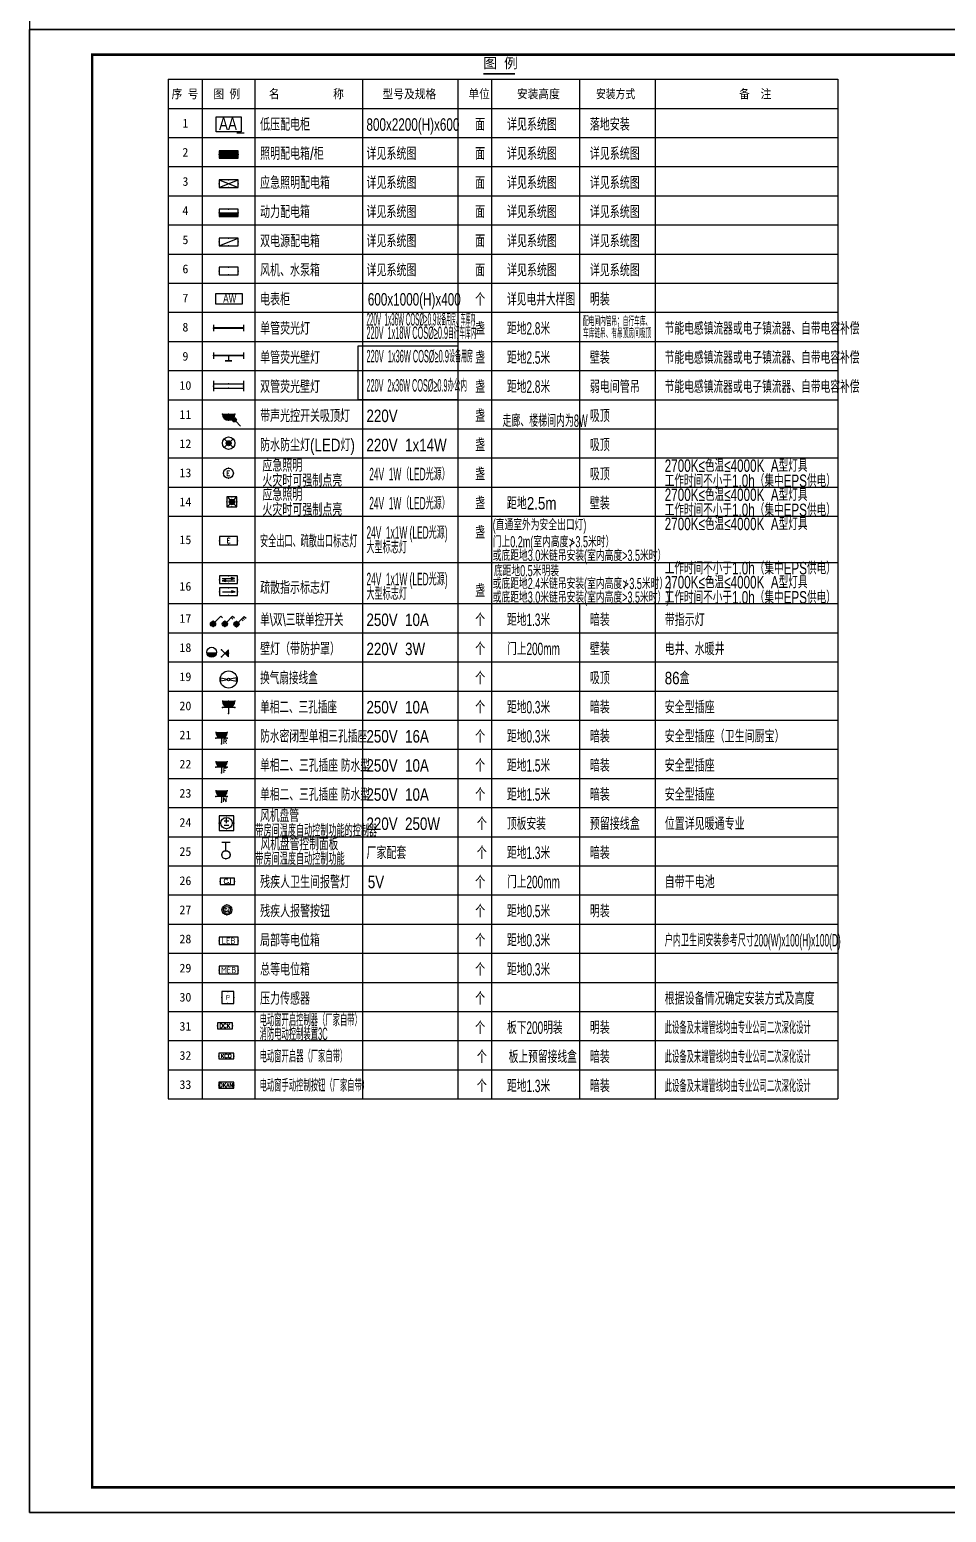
# Model space of a CAD drawing. Extents: x -118086 to 144314, y -110039 to 305761.
# Drawn here: x -118086 to -81373, y 186961 to 246361 of the extents above; entities that cross this region are included whole.
import ezdxf
from ezdxf.enums import TextEntityAlignment as Align

# ---------------------------------------------------------------- set-up
doc = ezdxf.new("R2010")
doc.units = 0
doc.header["$LTSCALE"] = 1000
doc.layers.get('0').update_dxf_attribs({"linetype": 'CONTINUOUS'})
for name, color, linetype in [('BG-TEXT', 7, 'CONTINUOUS'), ('DIM-箱柜', 3, 'CONTINUOUS'), ('DIM_SYMB', 3, 'CONTINUOUS'), ('EQUIP-动力', 3, 'CONTINUOUS'), ('EQUIP-插座', 3, 'CONTINUOUS'), ('EQUIP-消防', 3, 'CONTINUOUS'), ('EQUIP-照明', 3, 'CONTINUOUS'), ('EQUIP-箱柜', 3, 'CONTINUOUS'), ('TEL_TEXT', 3, 'CONTINUOUS'), ('TEL_TITLE', 7, 'CONTINUOUS'), ('WIRE-3', 7, 'CONTINUOUS'), ('内审意见修改', 2, 'CONTINUOUS')]:
    doc.layers.add(name, color=color, linetype=linetype)
doc.layers.add('内审要求修改2.10', color=6, linetype='CONTINUOUS', plot=False)
doc.layers.add('复审意见修改2018.5.25', color=4, linetype='CONTINUOUS', plot=False)
doc.layers.get('内审要求修改2.10').off()
doc.styles.add('_COMPLEX', font='ros.shx', dxfattribs={"width": 0.6, "bigfont": 'jd.shx'})
doc.styles.add('_HZTXT', font='ROS', dxfattribs={"width": 0.8, "bigfont": 'JD'})
doc.styles.add('_HZXY', font='ros.shx', dxfattribs={"width": 0.7, "bigfont": 'jd.shx'})
doc.styles.add('_TCH_LABEL', font='COMPLEX', dxfattribs={"bigfont": 'GBCBIG'})
doc.styles.add('_TEL_DIM', font='ROMANS2', dxfattribs={"width": 0.8, "height": 3.5, "bigfont": 'HZDF2'})
doc.styles.add('COMPLEX', font='COMPLEX')
doc.styles.add('ST', font='', dxfattribs={"width": 0.7})
doc.styles.get("Standard").update_dxf_attribs({"font": 'GBENOR', "bigfont": 'GBCBIG'})
doc.styles.add('华文细黑', font='STXIHEI.TTF')
doc.styles.get('ST').set_extended_font_data('SimSun')

# ---------------------------------------------------------------- blocks, each defined once
blk = doc.blocks.new('SADF AGF AERG AER GER')
at = {"layer": 'DIM-箱柜'}
blk.add_lwpolyline([(-462150, -1228514), (-378050, -1228514), (-378050, -1287914), (-462150, -1287914)], close=True, dxfattribs=at)
blk = doc.blocks.new('A$C6873132B')
at = {"layer": 'DIM-箱柜'}
blk.add_blockref('SADF AGF AERG AER GER', (378050, 1287914), dxfattribs=at)
blk = doc.blocks.new('$equip$00002700')
for p, q in [((-0.75, 0.6), (-0.75, 0)), ((0.75, 0.6), (-0.75, 0.6)), ((-0.75, 0), (0.75, 0)), ((0.75, 0), (0.75, 0.6))]:
    blk.add_line(p, q)
at = {"const_width": 0.04}
blk.add_lwpolyline([(-0.75, 0.6), (-0.75, 0), (0.75, 0), (0.75, 0.6), (-0.75, 0.6), (-0.75, 0)], dxfattribs=at)
for p in [(-0.75, 0.3), (0, 0.6), (0, 0), (0.75, 0.3)]:
    blk.add_point(p)
at = {"color": 7}
blk.add_attdef('$TEXT$', text='', height=0.5, dxfattribs=at).set_placement((0, 0.3), align=Align.MIDDLE_CENTER)
at = {"color": 7, "style": '_TEL_DIM', "flags": 1}
for tag in ['A', 'REMARK']:
    blk.add_attdef(tag, text='', height=0.00002, dxfattribs=at).set_placement((0, 0), align=Align.MIDDLE_CENTER)
blk = doc.blocks.new('$equip$00002755')
for p, q in [((0.5, 0.5), (-0.5, 0.5)), ((-0.5, 0.5), (-0.5, -0.5)), ((0.5, -0.5), (0.5, 0.5)), ((-0.5, -0.5), (0.5, -0.5))]:
    blk.add_line(p, q)
at = {"const_width": 0.04}
blk.add_lwpolyline([(-0.5, 0.5), (0.5, 0.5), (0.5, -0.5), (-0.5, -0.5), (-0.5, 0.5), (0.5, 0.5)], dxfattribs=at)
for p in [(-0.5, 0), (0, 0.5), (0.5, 0), (-0.03, -0.5)]:
    blk.add_point(p)
at = {"color": 7}
blk.add_attdef('$TEXT$', text='', height=0.4, dxfattribs=at).set_placement((0.03, -0.01), align=Align.MIDDLE_CENTER)
at = {"color": 7, "flags": 1}
for tag, height, p in [('A', 0.00002, (0, 0)), ('B', 0.4, (0.75, -0.25))]:
    blk.add_attdef(tag, text='', height=height, dxfattribs=at).set_placement(p, align=Align.MIDDLE_CENTER)
blk = doc.blocks.new('*X6')
at = {"color": 0}
for p, q in [((-250, 33), (-83, 200)), ((-250, 68), (-118, 200)), ((-250, 104), (-154, 200)), ((-250, 139), (-189, 200)), ((-250, 174), (-224, 200)), ((-247, 0), (-47, 200)), ((-212, 0), (-12, 200)), ((-177, 0), (23, 200)), ((-141, 0), (59, 200)), ((-106, 0), (94, 200)), ((-71, 0), (129, 200)), ((-35, 0), (165, 200)), ((0, 0), (200, 200)), ((35, 0), (235, 200)), ((71, 0), (250, 179)), ((106, 0), (250, 144)), ((141, 0), (250, 109)), ((177, 0), (250, 73)), ((212, 0), (250, 38)), ((247, 0), (250, 3))]:
    blk.add_line(p, q, dxfattribs=at)
blk = doc.blocks.new('$equip$00001421')
for p, q in [((0.75, 0.6), (-0.75, 0.6)), ((-0.75, 0.6), (-0.75, 0)), ((-0.75, 0), (0.75, 0)), ((0.75, 0), (0.75, 0.6))]:
    blk.add_line(p, q)
at = {"const_width": 0.6}
blk.add_lwpolyline([(-0.75, 0.3), (0.75, 0.3)], dxfattribs=at)
for p in [(-0.75, 0.3), (0, 0.6), (0, 0), (0.75, 0.3)]:
    blk.add_point(p)
at = {"xscale": 0.00300000000061118, "yscale": 0.00300000000061118, "zscale": 0.00300000000061118}
blk.add_blockref('*X6', (0, 0), dxfattribs=at)
at = {"style": '_TCH_LABEL', "flags": 9}
blk.add_attdef('A', (0, 0), '', height=0.00002, dxfattribs=at)
blk = doc.blocks.new('$equip$00001424')
for p, q in [((-0.75, 0), (0.75, 0.6)), ((-0.75, 0.6), (0.75, 0)), ((0.75, 0.6), (-0.75, 0.6)), ((-0.75, 0.6), (-0.75, 0)), ((-0.75, 0), (0.75, 0)), ((0.75, 0), (0.75, 0.6))]:
    blk.add_line(p, q)
for p in [(-0.75, 0.3), (0, 0.6), (0, 0), (0.75, 0.3)]:
    blk.add_point(p)
at = {"style": '_TCH_LABEL', "flags": 9}
blk.add_attdef('A', (0, 0), '', height=0.00002, dxfattribs=at)
blk = doc.blocks.new('*X4')
at = {"color": 0}
for p, q in [((-250, 33), (-183, 100)), ((-250, 68), (-218, 100)), ((-247, 0), (-147, 100)), ((-212, 0), (-112, 100)), ((-177, 0), (-77, 100)), ((-141, 0), (-41, 100)), ((-106, 0), (-6, 100)), ((-71, 0), (29, 100)), ((-35, 0), (65, 100)), ((0, 0), (100, 100)), ((35, 0), (135, 100)), ((71, 0), (171, 100)), ((106, 0), (206, 100)), ((141, 0), (241, 100)), ((177, 0), (250, 73)), ((212, 0), (250, 38)), ((247, 0), (250, 3))]:
    blk.add_line(p, q, dxfattribs=at)
blk = doc.blocks.new('$equip$00001414')
for p, q in [((0.75, 0.6), (-0.75, 0.6)), ((-0.75, 0.6), (-0.75, 0)), ((-0.75, 0.3), (0.75, 0.3)), ((-0.75, 0), (0.75, 0)), ((0.75, 0), (0.75, 0.6))]:
    blk.add_line(p, q)
at = {"const_width": 0.3}
blk.add_lwpolyline([(-0.75, 0.15), (0.75, 0.15)], dxfattribs=at)
for p in [(-0.75, 0.3), (0, 0.6), (0, 0), (0.75, 0.3)]:
    blk.add_point(p)
at = {"xscale": 0.00300000000061118, "yscale": 0.00300000000061118, "zscale": 0.00300000000061118}
blk.add_blockref('*X4', (0, 0), dxfattribs=at)
at = {"style": '_TCH_LABEL', "flags": 9}
blk.add_attdef('A', (0, 0), '', height=0.00002, dxfattribs=at)
blk = doc.blocks.new('$equip$00001416')
for p, q in [((0.75, 0.6), (-0.75, 0.6)), ((-0.75, 0), (0.75, 0.6)), ((-0.75, 0.6), (-0.75, 0)), ((-0.75, 0), (0.75, 0)), ((0.75, 0), (0.75, 0.6))]:
    blk.add_line(p, q)
for p in [(-0.75, 0.3), (0, 0.6), (0, 0), (0.75, 0.3)]:
    blk.add_point(p)
at = {"style": '_TCH_LABEL', "flags": 9}
blk.add_attdef('A', (0, 0), '', height=0.00002, dxfattribs=at)
blk = doc.blocks.new('$equip$00001413')
for p, q in [((0.75, 0.6), (-0.75, 0.6)), ((-0.75, 0.6), (-0.75, 0)), ((-0.75, 0), (0.75, 0)), ((0.75, 0), (0.75, 0.6))]:
    blk.add_line(p, q)
for p in [(-0.75, 0.3), (0, 0.6), (0, 0), (0.75, 0.3)]:
    blk.add_point(p)
at = {"style": '_TCH_LABEL', "flags": 9}
blk.add_attdef('A', (0, 0), '', height=0.00002, dxfattribs=at)
blk = doc.blocks.new('$equip$00001164')
for p, q in [((-1.2, 0.66), (-1.2, 0.16)), ((-1.2, 0.41), (1.2, 0.41)), ((0, 0.41), (0, 0)), ((0, 0), (0, 0)), ((1.2, 0.66), (1.2, 0.16))]:
    blk.add_line(p, q)
at = {"const_width": 0.14}
for points in [[(-1.2, 0.41), (1.2, 0.41)], [(-0.28, 0), (0.28, 0)]]:
    blk.add_lwpolyline(points, dxfattribs=at)
for p in [(-1.2, 0.41), (0, 0.41), (0, 0), (1.2, 0.41)]:
    blk.add_point(p)
at = {"flags": 9}
blk.add_attdef('A', (0, 0), '', height=0.00002, dxfattribs=at)
blk = doc.blocks.new('$equip$00001149')
for p, q in [((-0.35, 0.35), (0.35, -0.35)), ((0.35, 0.35), (-0.35, -0.35))]:
    blk.add_line(p, q)
for radius in [0.5, 0.2]:
    blk.add_circle((0, 0), radius)
for points in [[(-0.17, 0.1), (0.17, 0.1), (-0.2, 0), (0.2, 0)], [(-0.17, -0.1), (0.17, -0.1), (-0.2, 0), (0.2, 0)], [(-0.1, 0.17), (0.1, 0.17), (-0.17, 0.1), (0.17, 0.1)], [(0, 0.2), (0, 0.2), (-0.1, 0.17), (0.1, 0.17)], [(-0.1, -0.17), (0.1, -0.17), (-0.17, -0.1), (0.17, -0.1)], [(0, -0.2), (0, -0.2), (-0.1, -0.17), (0.1, -0.17)]]:
    blk.add_solid(points)
at = {"flags": 9}
blk.add_attdef('A', (0, 0), '', height=0.00002, dxfattribs=at)
blk = doc.blocks.new('$equip$00002534')
for p, q in [((-0.72, 0.66), (-0.72, 0)), ((0.72, 0.66), (-0.72, 0.66)), ((-0.72, 0), (0.72, 0)), ((0.72, 0), (0.72, 0.66))]:
    blk.add_line(p, q)
at = {"const_width": 0.04}
blk.add_lwpolyline([(-0.72, 0.66), (-0.72, 0), (0.72, 0), (0.72, 0.66), (-0.72, 0.66), (-0.72, 0)], dxfattribs=at)
for p in [(-0.72, 0.33), (0, 0.66), (0, 0), (0.72, 0.33)]:
    blk.add_point(p)
at = {"color": 7, "style": '_TEL_DIM'}
blk.add_attdef('$TEXT$', text='', height=0.4, dxfattribs=at).set_placement((0, 0.33), align=Align.MIDDLE_CENTER)
at = {"color": 7, "style": '_TEL_DIM', "flags": 1}
blk.add_attdef('A', text='', height=0.00002, dxfattribs=at).set_placement((0, 0), align=Align.MIDDLE_CENTER)
blk = doc.blocks.new('$equip$00002540')
blk.add_hatch(color=256).paths.add_polyline_path([(0.24, 0.37), (0.24, 0.23), (0.53, 0.3)])
for p, q in [((-0.72, 0.6), (-0.72, 0)), ((0.72, 0.6), (-0.72, 0.6)), ((-0.72, 0), (0.72, 0)), ((0.24, 0.37), (0.24, 0.23)), ((0.53, 0.3), (0.24, 0.37)), ((0.24, 0.23), (0.53, 0.3)), ((0.72, 0), (0.72, 0.6))]:
    blk.add_line(p, q)
at = {"color": 7}
blk.add_line((-0.48, 0.3), (0.48, 0.3), dxfattribs=at)
at = {"const_width": 0.04}
blk.add_lwpolyline([(-0.72, 0.6), (-0.72, 0), (0.72, 0), (0.72, 0.6), (-0.72, 0.6), (-0.72, 0)], dxfattribs=at)
for p in [(-0.72, 0.3), (0, 0.6), (0, 0), (0.72, 0.3)]:
    blk.add_point(p)
at = {"color": 7, "style": '_TEL_DIM', "flags": 1}
blk.add_attdef('A', text='', height=0.00002, dxfattribs=at).set_placement((0, 0), align=Align.MIDDLE_CENTER)
blk = doc.blocks.new('$equip$00001964')
for p, q in [((0.15, 0.36), (0.62, 0.83)), ((0.4, 0.61), (0.54, 0.47)), ((0.51, 0.72), (0.65, 0.58)), ((0.62, 0.83), (0.77, 0.69))]:
    blk.add_line(p, q)
blk.add_circle((0, 0.21), 0.208)
for p in [(-0.21, 0.21), (0, 0.42), (0, 0), (0.21, 0.21)]:
    blk.add_point(p)
for points in [[(-0.18, 0.31), (0.18, 0.31), (-0.21, 0.21), (0.21, 0.21)], [(-0.18, 0.1), (0.18, 0.1), (-0.21, 0.21), (0.21, 0.21)], [(-0.1, 0.39), (0.1, 0.39), (-0.18, 0.31), (0.18, 0.31)], [(-0.1, 0.03), (0.1, 0.03), (-0.18, 0.1), (0.18, 0.1)], [(0, 0.42), (0, 0.42), (-0.1, 0.39), (0.1, 0.39)], [(0, 0), (0, 0), (-0.1, 0.03), (0.1, 0.03)]]:
    blk.add_solid(points)
at = {"layer": 'TEL_TEXT', "style": '_TEL_DIM', "flags": 1}
blk.add_attdef('A', text='', height=0.00002, dxfattribs=at).set_placement((0, 0), align=Align.MIDDLE_CENTER)
blk = doc.blocks.new('$equip$00001304')
for p, q in [((-0.62, -0.13), (-0.62, 0.13)), ((-0.62, 0.13), (-0.1, 0.02)), ((0.62, 0.13), (0.1, 0.02)), ((0.62, -0.13), (0.62, 0.13)), ((-0.1, -0.02), (-0.62, -0.13)), ((0.1, -0.02), (0.62, -0.13))]:
    blk.add_line(p, q)
for radius in [0.688, 0.104]:
    blk.add_circle((0, 0), radius)
at = {"flags": 9}
blk.add_attdef('A', (0, 0), '', height=0.00002, dxfattribs=at)
blk = doc.blocks.new('_LINKPT1')
blk.add_line((0, 0), (0, 0))
blk = doc.blocks.new('M_Z0')
for p, q in [((0.75, 0.6), (-0.75, 0.6)), ((-0.75, 0.6), (-0.75, 0)), ((-0.75, 0), (0.75, 0)), ((0.75, 0), (0.75, 0.6))]:
    blk.add_line(p, q)
for p in [(-0.75, 0.3), (0, 0.6), (0, 0), (0.75, 0.3)]:
    blk.add_blockref('_LINKPT1', p)
at = {"width": 0.8, "flags": 9}
blk.add_attdef('A', (0, 0), '', height=0.00003, dxfattribs=at)
blk = doc.blocks.new('$equip$00001160')
for p, q in [((-1.2, 0.42), (-1.2, -0.42)), ((-1.2, 0.17), (1.2, 0.17)), ((1.2, 0.42), (1.2, -0.42)), ((-1.2, -0.17), (1.2, -0.17))]:
    blk.add_line(p, q)
at = {"const_width": 0.1}
for points in [[(-1.2, 0.17), (1.2, 0.17)], [(-1.2, -0.17), (1.2, -0.17)]]:
    blk.add_lwpolyline(points, dxfattribs=at)
at = {"layer": 'EQUIP-照明'}
for p in [(-1.2, 0), (0, 0.17), (1.2, 0), (0, -0.17)]:
    blk.add_point(p, dxfattribs=at)
at = {"layer": 'EQUIP-照明', "flags": 9}
blk.add_attdef('A', (0, 0), '', height=0.00002, dxfattribs=at)
blk = doc.blocks.new('$equip$00001147')
blk.add_circle((0, 0), 0.5)
at = {"flags": 9}
blk.add_attdef('A', (0, 0), '', height=0.00002, dxfattribs=at)
blk = doc.blocks.new('$equip_U$00000361(HT0578)')
for p in [(-0.5, 0), (0, 0.5), (0.5, 0), (0, -0.5)]:
    blk.add_point(p)
blk.add_blockref('$equip$00001147', (0, 0))
at = {"color": 7, "style": '_TEL_DIM'}
blk.add_attdef('$TEXT$', text='', height=0.5, dxfattribs=at).set_placement((0, 0), align=Align.MIDDLE_CENTER)
at = {"color": 7, "style": '_TEL_DIM', "flags": 1}
for tag in ['A', 'REMARK']:
    blk.add_attdef(tag, text='', height=0.000025, dxfattribs=at).set_placement((0, 0), align=Align.MIDDLE_CENTER)
blk = doc.blocks.new('$equip_U$00000061(HT0578)')
for p, q in [((-0.5, 0), (0.5, 0)), ((0.57, -0.57), (0.96, -0.96))]:
    blk.add_line(p, q)
blk.add_circle((0.46, -0.46), 0.167)
blk.add_arc((0, 0), 0.5, 180, 0)
for p in [(-0.5, 0), (0, 0), (0.5, 0), (0, -0.5)]:
    blk.add_point(p)
for points in [[(0.43, -0.25), (-0.43, -0.25), (0.5, 0), (-0.5, 0)], [(0.25, -0.43), (-0.25, -0.43), (0.43, -0.25), (-0.43, -0.25)], [(0, -0.5), (0, -0.5), (0.25, -0.43), (-0.25, -0.43)], [(0.29, -0.46), (0.29, -0.46), (0.31, -0.37), (0.31, -0.54)], [(0.31, -0.37), (0.31, -0.54), (0.37, -0.31), (0.37, -0.6)], [(0.37, -0.31), (0.37, -0.6), (0.46, -0.29), (0.46, -0.62)], [(0.54, -0.31), (0.54, -0.6), (0.46, -0.29), (0.46, -0.62)], [(0.6, -0.37), (0.6, -0.54), (0.54, -0.31), (0.54, -0.6)], [(0.62, -0.46), (0.62, -0.46), (0.6, -0.37), (0.6, -0.54)]]:
    blk.add_solid(points)
at = {"style": '_TEL_DIM', "flags": 1}
blk.add_attdef('A', text='', height=0.000025, dxfattribs=at).set_placement((0, 0), align=Align.MIDDLE_CENTER)
blk = doc.blocks.new('$equip$00002542')
h = blk.add_hatch(color=256)
h.paths.add_polyline_path([(-0.21, 0.29), (-0.5, 0.22), (-0.21, 0.22)])
h.paths.add_polyline_path([(-0.21, 0.22), (-0.5, 0.22), (-0.21, 0.15)])
h.paths.add_polyline_path([(0.21, 0.47), (0.21, 0.33), (0.5, 0.4)])
for p, q in [((-0.72, 0.6), (-0.72, 0)), ((0.72, 0.6), (-0.72, 0.6)), ((-0.72, 0), (0.72, 0)), ((-0.21, 0.29), (-0.5, 0.22)), ((-0.5, 0.22), (-0.21, 0.15)), ((-0.21, 0.15), (-0.21, 0.29)), ((0.21, 0.47), (0.21, 0.33)), ((0.5, 0.4), (0.21, 0.47)), ((0.21, 0.33), (0.5, 0.4)), ((0.72, 0), (0.72, 0.6))]:
    blk.add_line(p, q)
at = {"color": 7}
for p, q in [((-0.51, 0.4), (0.45, 0.4)), ((-0.5, 0.22), (0.51, 0.22))]:
    blk.add_line(p, q, dxfattribs=at)
blk.add_lwpolyline([(-0.72, 0.6), (-0.72, 0), (0.72, 0), (0.72, 0.6), (-0.72, 0.6), (-0.72, 0)])
for p in [(-0.72, 0.3), (0, 0.6), (0, 0), (0.72, 0.3)]:
    blk.add_point(p)
at = {"color": 7, "style": '_TEL_DIM', "flags": 1}
blk.add_attdef('A', text='', height=0.00002, dxfattribs=at).set_placement((0, 0), align=Align.MIDDLE_CENTER)
blk = doc.blocks.new('$equip$00002604')
blk.add_hatch(color=256).paths.add_polyline_path([(0.27, 0.5, 1), (-0.27, 0.5, 1)])
for p, q in [((-0.43, 0.93), (-0.19, 0.69)), ((-0.43, 0.07), (-0.19, 0.31)), ((0.19, 0.69), (0.43, 0.93)), ((0.19, 0.31), (0.43, 0.07))]:
    blk.add_line(p, q)
at = {"const_width": 0.04}
blk.add_lwpolyline([(-0.5, 1), (-0.5, 0), (0.5, 0), (0.5, 1), (-0.5, 1), (-0.5, 0)], dxfattribs=at)
blk.add_lwpolyline([(-0.5, 1), (-0.5, 0), (0.5, 0), (0.5, 1)], close=True)
blk.add_circle((0, 0.5), 0.275)
for p in [(-0.5, 0.5), (0, 1), (0, 0), (0.5, 0.5)]:
    blk.add_point(p)
at = {"color": 7, "style": '_TEL_DIM', "flags": 1}
blk.add_attdef('A', text='', height=0.000025, dxfattribs=at).set_placement((0, 0), align=Align.MIDDLE_CENTER)
blk = doc.blocks.new('$equip$00001159')
for p, q in [((-1.2, 0.25), (-1.2, -0.25)), ((-1.2, 0), (1.2, 0)), ((1.2, 0.25), (1.2, -0.25))]:
    blk.add_line(p, q)
at = {"const_width": 0.14}
blk.add_lwpolyline([(-1.2, 0), (1.2, 0)], dxfattribs=at)
at = {"layer": 'EQUIP-照明'}
for p in [(-1.2, 0), (0, 0), (1.2, 0)]:
    blk.add_point(p, dxfattribs=at)
at = {"layer": 'EQUIP-照明', "flags": 9}
blk.add_attdef('A', (0, 0), '', height=0.00002, dxfattribs=at)
blk = doc.blocks.new('$equip$00001962')
for p, q in [((0.15, 0.36), (0.63, 0.83)), ((0.63, 0.83), (0.77, 0.69))]:
    blk.add_line(p, q)
blk.add_circle((0, 0.21), 0.208)
for p in [(-0.21, 0.21), (0, 0.42), (0, 0), (0.21, 0.21)]:
    blk.add_point(p)
for points in [[(-0.18, 0.31), (0.18, 0.31), (-0.21, 0.21), (0.21, 0.21)], [(-0.18, 0.1), (0.18, 0.1), (-0.21, 0.21), (0.21, 0.21)], [(-0.1, 0.39), (0.1, 0.39), (-0.18, 0.31), (0.18, 0.31)], [(-0.1, 0.03), (0.1, 0.03), (-0.18, 0.1), (0.18, 0.1)], [(0, 0.42), (0, 0.42), (-0.1, 0.39), (0.1, 0.39)], [(0, 0), (0, 0), (-0.1, 0.03), (0.1, 0.03)]]:
    blk.add_solid(points)
at = {"layer": 'TEL_TEXT', "style": '_TEL_DIM', "flags": 1}
blk.add_attdef('A', text='', height=0.00002, dxfattribs=at).set_placement((0, 0), align=Align.MIDDLE_CENTER)
blk = doc.blocks.new('$equip$00001963')
for p, q in [((0.15, 0.36), (0.62, 0.83)), ((0.51, 0.72), (0.65, 0.58)), ((0.62, 0.83), (0.77, 0.69))]:
    blk.add_line(p, q)
blk.add_circle((0, 0.21), 0.208)
for p in [(-0.21, 0.21), (0, 0.42), (0, 0), (0.21, 0.21)]:
    blk.add_point(p)
for points in [[(-0.18, 0.31), (0.18, 0.31), (-0.21, 0.21), (0.21, 0.21)], [(-0.18, 0.1), (0.18, 0.1), (-0.21, 0.21), (0.21, 0.21)], [(-0.1, 0.39), (0.1, 0.39), (-0.18, 0.31), (0.18, 0.31)], [(-0.1, 0.03), (0.1, 0.03), (-0.18, 0.1), (0.18, 0.1)], [(0, 0.42), (0, 0.42), (-0.1, 0.39), (0.1, 0.39)], [(0, 0), (0, 0), (-0.1, 0.03), (0.1, 0.03)]]:
    blk.add_solid(points)
at = {"layer": 'TEL_TEXT', "style": '_TEL_DIM', "flags": 1}
blk.add_attdef('A', text='', height=0.00002, dxfattribs=at).set_placement((0, 0), align=Align.MIDDLE_CENTER)
blk = doc.blocks.new('$equip$00001237')
for p, q in [((-0.5, 1.05), (-0.5, 1)), ((-0.5, 1), (0.5, 1)), ((0.5, 0.5), (-0.5, 0.5)), ((0, 0.5), (0, 0)), ((0.5, 1.05), (0.5, 1))]:
    blk.add_line(p, q)
blk.add_arc((0, 1), 0.5, 180, 0)
for p in [(-0.5, 0.5), (0, 1), (0, 0), (0.5, 0.5)]:
    blk.add_point(p)
for points in [[(0.43, 0.75), (-0.43, 0.75), (0.5, 1), (-0.5, 1)], [(0.25, 0.57), (-0.25, 0.57), (0.43, 0.75), (-0.43, 0.75)], [(0, 0.5), (0, 0.5), (0.25, 0.57), (-0.25, 0.57)]]:
    blk.add_solid(points)
at = {"flags": 9}
blk.add_attdef('A', (0, 0), '', height=0.00002, dxfattribs=at)
blk = doc.blocks.new('$equip_U$00000198(HT0578)')
for p, q in [((0.72, 0.66), (-0.72, 0.66)), ((-0.72, 0.66), (-0.72, 0)), ((-0.72, 0), (0.72, 0)), ((0.72, 0), (0.72, 0.66))]:
    blk.add_line(p, q)
for p in [(-0.72, 0.33), (0, 0.66), (0, 0), (0.72, 0.33)]:
    blk.add_point(p)
at = {"style": 'COMPLEX'}
blk.add_text('CJ', height=0.5, dxfattribs=at).set_placement((-0.39, 0.08))
at = {"color": 7, "style": '_TEL_DIM', "flags": 1}
blk.add_attdef('A', text='', height=0.000025, dxfattribs=at).set_placement((0, 0), align=Align.MIDDLE_CENTER)
blk = doc.blocks.new('$equip$00001231')
for radius in [0.5, 0.35]:
    blk.add_circle((0, 0), radius)
at = {"layer": 'EQUIP-照明', "flags": 9}
blk.add_attdef('A', (0, 0), '', height=0.00002, dxfattribs=at)
blk = doc.blocks.new('$equip_U$00000199(HT0578)')
for p in [(-0.5, 0.5), (0, 1), (0, 0), (0.5, 0.5)]:
    blk.add_point(p)
blk.add_blockref('$equip$00001231', (0, 0.5))
at = {"color": 7, "style": '_TEL_DIM'}
blk.add_attdef('$TEXT$', text='', height=0.3, dxfattribs=at).set_placement((0, 0.49), align=Align.MIDDLE_CENTER)
at = {"color": 7, "style": '_TEL_DIM', "flags": 1}
blk.add_attdef('A', text='', height=0.000025, dxfattribs=at).set_placement((0, 0), align=Align.MIDDLE_CENTER)
blk = doc.blocks.new('$equip$00001154')
for p, q in [((-0.28, 0.57), (0.28, 0)), ((-0.28, 0), (0.28, 0.57)), ((-0.28, 0), (0.28, 0))]:
    blk.add_line(p, q)
for p in [(-0.28, 0.57), (0, 0.28), (0, 0), (0.28, 0.57)]:
    blk.add_point(p)
blk.add_solid([(0.28, 0), (0, 0.28), (-0.28, 0)])
at = {"flags": 9}
blk.add_attdef('A', (0, 0), '', height=0.00002, dxfattribs=at)
blk = doc.blocks.new('$equip$00001764')
for p, q in [((-0.5, 1.05), (-0.5, 1)), ((-0.5, 1), (0.5, 1)), ((0.5, 0.5), (-0.5, 0.5)), ((0, 0.5), (0, 0)), ((0.5, 1.05), (0.5, 1))]:
    blk.add_line(p, q)
blk.add_arc((0, 1), 0.5, 180, 0)
for p in [(-0.5, 0.5), (0, 0), (0.5, 0.5)]:
    blk.add_point(p)
for points in [[(0.43, 0.75), (-0.43, 0.75), (0.5, 1), (-0.5, 1)], [(0.25, 0.57), (-0.25, 0.57), (0.43, 0.75), (-0.43, 0.75)], [(0, 0.5), (0, 0.5), (0.25, 0.57), (-0.25, 0.57)]]:
    blk.add_solid(points)
at = {"color": 7, "style": '_TEL_DIM'}
blk.add_attdef('$TEXT$', text='', height=0.4, dxfattribs=at).set_placement((0.3, 0.21), align=Align.MIDDLE_CENTER)
at = {"color": 7, "style": '_TEL_DIM', "flags": 1}
blk.add_attdef('A', text='', height=0.00002, dxfattribs=at).set_placement((0, 0), align=Align.MIDDLE_CENTER)
blk = doc.blocks.new('$equip$00001344')
for p, q in [((0.65, 0.65), (-0.65, 0.65)), ((-0.65, 0.65), (-0.65, -0.65)), ((-0.2, 0.2), (0.2, 0.2)), ((0, 0), (0, 0.4)), ((0.65, -0.65), (0.65, 0.65)), ((-0.65, -0.65), (0.65, -0.65)), ((-0.2, -0.2), (0.2, -0.2))]:
    blk.add_line(p, q)
blk.add_circle((0, 0), 0.5)
for p in [(-0.65, 0), (0, 0.65), (0.65, 0), (0, -0.65)]:
    blk.add_point(p)
at = {"flags": 9}
blk.add_attdef('A', (0, 0), '', height=0.00002, dxfattribs=at)
blk = doc.blocks.new('$equip$00002672')
for p, q in [((0.222, 0.889), (-0.222, 0.889)), ((0, 0.444), (0, 0.889))]:
    blk.add_line(p, q)
blk.add_circle((0, 0.222), 0.222)
for p in [(0, 0.889), (-0.222, 0.222), (0, 0), (0.222, 0.222)]:
    blk.add_point(p)
at = {"color": 7, "style": '_TEL_DIM', "flags": 1}
for tag in ['A', 'REMARK']:
    blk.add_attdef(tag, text='', height=0.00002, dxfattribs=at).set_placement((0, 0), align=Align.MIDDLE_CENTER)
blk = doc.blocks.new('$equip$00001816')
for p, q in [((0.75, 0.6), (-0.75, 0.6)), ((-0.75, 0.6), (-0.75, 0)), ((-0.75, 0), (0.75, 0)), ((0.75, 0), (0.75, 0.6))]:
    blk.add_line(p, q)
for p in [(-0.75, 0.3), (0, 0.6), (0, 0), (0.75, 0.3)]:
    blk.add_point(p)
at = {"color": 7, "style": '_TEL_DIM'}
blk.add_attdef('$TEXT$', text='', height=0.4, dxfattribs=at).set_placement((0, 0.3), align=Align.MIDDLE_CENTER)
at = {"color": 7, "style": '_TEL_DIM', "flags": 1}
blk.add_attdef('A', text='', height=0.00002, dxfattribs=at).set_placement((0, 0), align=Align.MIDDLE_CENTER)
blk = doc.blocks.new('$equip$00001151')
blk.add_circle((0, 0.5), 0.5)
for points in [[(0.43, 0.25), (-0.43, 0.25), (0.5, 0.5), (-0.5, 0.5)], [(0.25, 0.07), (-0.25, 0.07), (0.43, 0.25), (-0.43, 0.25)], [(0, 0), (0, 0), (0.25, 0.07), (-0.25, 0.07)]]:
    blk.add_solid(points)
at = {"flags": 9}
blk.add_attdef('A', (0, 0), '', height=0.00002, dxfattribs=at)

msp = doc.modelspace()

# ---------------------------------------------------------------- linework, layer by layer
at = {"layer": 'DIM_SYMB', "const_width": 70}
msp.add_lwpolyline([(-99923, 244591), (-98651, 244591)], dxfattribs=at)
at = {"layer": 'EQUIP-箱柜'}
msp.add_lwpolyline([(-110617, 242273), (-110617, 242873), (-109617, 242873), (-109617, 242273)], close=True, dxfattribs=at)
at = {"layer": 'TEL_TITLE'}
for points in [[(-118086, 246361), (-33986, 246361), (-33986, 305761), (-118086, 305761)], [(-118086, 186961), (-33986, 186961), (-33986, 246361), (-118086, 246361)]]:
    msp.add_lwpolyline(points, close=True, dxfattribs=at)
at = {"layer": 'TEL_TITLE', "const_width": 100}
msp.add_lwpolyline([(-115586, 187961), (-34986, 187961), (-34986, 245361), (-115586, 245361)], close=True, dxfattribs=at)
at = {"layer": 'WIRE-3', "color": 0}
for p, q in [((-112539, 244374), (-85714, 244374)), ((-112539, 244374), (-112539, 203525)), ((-111178, 244374), (-111178, 203525)), ((-109067, 244374), (-109067, 203525)), ((-104751, 244374), (-104751, 203525)), ((-100944, 244374), (-100944, 203525)), ((-99592, 244374), (-99592, 203525)), ((-96063, 244374), (-96063, 226867)), ((-93032, 244374), (-93032, 203525)), ((-85714, 244374), (-85714, 203525)), ((-112539, 243207), (-85714, 243207)), ((-112539, 242040), (-85714, 242040)), ((-112539, 240873), (-85714, 240873)), ((-112539, 239706), (-85714, 239706)), ((-112539, 238539), (-85714, 238539)), ((-112539, 237372), (-85714, 237372)), ((-112539, 236205), (-85714, 236205)), ((-112539, 235037), (-85714, 235037)), ((-112539, 233870), (-85714, 233870)), ((-112539, 232703), (-85714, 232703)), ((-112539, 231536), (-85714, 231536)), ((-112539, 230369), (-85714, 230369)), ((-112539, 229202), (-85714, 229202)), ((-112539, 228035), (-85714, 228035)), ((-112539, 226867), (-85714, 226867)), ((-112539, 225019), (-85714, 225019)), ((-112539, 223366), (-85714, 223366)), ((-96063, 223366), (-96063, 203525)), ((-112539, 222199), (-85714, 222199)), ((-112539, 221032), (-85714, 221032)), ((-112539, 219865), (-85714, 219865)), ((-112539, 218698), (-85714, 218698)), ((-112539, 217530), (-85714, 217530)), ((-112539, 216363), (-85714, 216363)), ((-112539, 215196), (-85714, 215196)), ((-112539, 214029), (-85714, 214029)), ((-112539, 212862), (-85714, 212862)), ((-112539, 211695), (-85714, 211695)), ((-112539, 210528), (-85714, 210528)), ((-112539, 209360), (-85714, 209360)), ((-112539, 208193), (-85714, 208193)), ((-112539, 207026), (-85714, 207026)), ((-112539, 205859), (-85714, 205859)), ((-112539, 204692), (-85714, 204692)), ((-112539, 203525), (-85714, 203525))]:
    msp.add_line(p, q, dxfattribs=at)
at = {"layer": '复审意见修改2018.5.25'}
msp.add_lwpolyline([(-104936, 233697), (-100944, 233697), (-100944, 231536), (-104936, 231536)], close=True, dxfattribs=at)

# ---------------------------------------------------------------- block references
at = {"layer": 'DIM-箱柜'}
msp.add_blockref('SADF AGF AERG AER GER', (344064, 1474875), dxfattribs=at)
at = {"layer": 'EQUIP-动力'}
for name, p, xscale, yscale, zscale in [('$equip$00001304', (-110117, 220325), 500, 500, 500), ('$equip$00001344', (-110203, 214575), 450, 450, 450)]:
    msp.add_blockref(name, p, dxfattribs=dict(at, xscale=xscale, yscale=yscale, zscale=zscale))
at = {"layer": 'EQUIP-动力', "xscale": 400, "yscale": 400, "zscale": 400}
for p, values in [((-110265, 206334), {'$TEXT$': 'DCK'}), ((-110215, 205123), {'$TEXT$': 'KCQ'}), ((-110215, 203956), {'$TEXT$': 'DKAN'})]:
    msp.add_blockref('$equip$00001816', p, dxfattribs=at).add_auto_attribs(values)
at = {"layer": 'EQUIP-插座', "xscale": 500, "yscale": 500, "zscale": 500}
msp.add_blockref('$equip$00001237', (-110117, 218959), dxfattribs=at)
at = {"layer": 'EQUIP-插座', "xscale": 450, "yscale": 450, "zscale": 450}
for p, values in [((-110400, 217751), {'$TEXT$': 'R'}), ((-110400, 216584), {'$TEXT$': 'F'}), ((-110400, 215417), {'$TEXT$': 'N'})]:
    msp.add_blockref('$equip$00001764', p, dxfattribs=at).add_auto_attribs(values)
at = {"layer": 'EQUIP-消防', "xscale": 480, "yscale": 480, "zscale": 480}
msp.add_blockref('$equip$00002755', (-110155, 207590), dxfattribs=at).add_auto_attribs({'$TEXT$': 'P'})
at = {"layer": 'EQUIP-照明'}
for name, p, xscale, yscale, zscale in [('$equip$00001159', (-110117, 234407), 500, 500, 500), ('$equip$00001164', (-110117, 233098), 500, 500, 500), ('$equip$00001160', (-110117, 232083), 500, 500, 500), ('$equip_U$00000061(HT0578)', (-110117, 230960), 500, 500, 500), ('$equip$00001149', (-110117, 229793), 500, 500, 500), ('$equip$00002604', (-109983, 227240), 400, 400, 400), ('$equip$00002540', (-110117, 223695), 500, 500, 500), ('$equip$00002542', (-110125, 224174), 500, 500, 500), ('$equip$00001962', (-110742, 222448), 500, 500, 500), ('$equip$00001963', (-110269, 222450), 500, 500, 500), ('$equip$00001964', (-109803, 222439), 500, 500, 500), ('$equip$00001151', (-110797, 221220), 400, 400, 400), ('$equip$00002672', (-110227, 213136), 750, 750, 750), ('$equip_U$00000198(HT0578)', (-110164, 212108), 400, 400, 400)]:
    msp.add_blockref(name, p, dxfattribs=dict(at, xscale=xscale, yscale=yscale, zscale=zscale))
for name, p, xscale, yscale, zscale, values in [('$equip_U$00000361(HT0578)', (-110127, 228589), 400, 400, 400, {'$TEXT$': 'E'}), ('$equip$00002534', (-110117, 225722), 500, 500, 500, {'$TEXT$': 'E'}), ('$equip_U$00000199(HT0578)', (-110184, 210895), 400, 400, 400, {'$TEXT$': 'CJ'})]:
    msp.add_blockref(name, p, dxfattribs=dict(at, xscale=xscale, yscale=yscale, zscale=zscale)).add_auto_attribs(values)
at = {"layer": 'EQUIP-照明', "xscale": 500, "yscale": 500, "zscale": 500, "rotation": 90}
msp.add_blockref('$equip$00001154', (-110117, 221375), dxfattribs=at)
at = {"layer": 'EQUIP-箱柜'}
for name, p, xscale, yscale, zscale in [('$equip$00001421', (-110117, 241208), 500, 500, 500), ('$equip$00001424', (-110117, 240040), 500, 500, 500), ('$equip$00001414', (-110117, 238873), 500, 500, 500), ('$equip$00001416', (-110117, 237706), 500, 500, 500), ('$equip$00001413', (-110117, 236539), 500, 500, 500), ('M_Z0', (-110099, 235366), -700, 700, 700)]:
    msp.add_blockref(name, p, dxfattribs=dict(at, xscale=xscale, yscale=yscale, zscale=zscale))
at = {"layer": 'EQUIP-箱柜', "xscale": 500, "yscale": 500, "zscale": 500}
for p, values in [((-110117, 209705), {'$TEXT$': 'LEB'}), ((-110117, 208538), {'$TEXT$': 'MEB'})]:
    msp.add_blockref('$equip$00002700', p, dxfattribs=at).add_auto_attribs(values)
at = {"layer": '内审要求修改2.10'}
msp.add_blockref('A$C6873132B', (-33986, 186961), dxfattribs=at)

# ---------------------------------------------------------------- texts
at = {"layer": 'BG-TEXT', "style": '_HZTXT', "width": 0.5}
for p in [(-104485, 228307), (-104485, 227140)]:
    msp.add_text('24V  1W（LED光源）', height=500, dxfattribs=at).set_placement(p)
at = {"layer": 'DIM_SYMB', "color": 7, "style": '华文细黑'}
msp.add_text('图 例', height=407.8, dxfattribs=at).set_placement((-99923, 244816))
at = {"layer": 'TEL_TEXT', "style": '_HZXY'}
for s, height, width, p in [('AA_', 500, 0.8, (-110500, 242341)), ('低压配电柜', 500, 0.8, (-108858, 242310)), ('800x2200(H)x600', 500, 0.7, (-104597, 242310)), ('面', 500, 0.8, (-100244, 242310)), ('详见系统图', 500, 0.8, (-98969, 242310)), ('落地安装', 500, 0.8, (-95653, 242310)), ('照明配电箱/柜', 500, 0.8, (-108858, 241143)), ('详见系统图', 500, 0.8, (-104597, 241143)), ('面', 500, 0.8, (-100244, 241143)), ('详见系统图', 500, 0.8, (-98969, 241143)), ('详见系统图', 500, 0.8, (-95653, 241143)), ('应急照明配电箱', 500, 0.8, (-108858, 239976)), ('详见系统图', 500, 0.8, (-104597, 239976)), ('面', 500, 0.8, (-100244, 239976)), ('详见系统图', 500, 0.8, (-98969, 239976)), ('详见系统图', 500, 0.8, (-95653, 239976)), ('动力配电箱', 500, 0.8, (-108858, 238809)), ('详见系统图', 500, 0.8, (-104597, 238809)), ('面', 500, 0.8, (-100244, 238809)), ('详见系统图', 500, 0.8, (-98969, 238809)), ('详见系统图', 500, 0.8, (-95653, 238809)), ('双电源配电箱', 500, 0.8, (-108858, 237642)), ('详见系统图', 500, 0.8, (-104597, 237642)), ('详见系统图', 500, 0.8, (-98969, 237642)), ('详见系统图', 500, 0.8, (-95653, 237642)), ('面', 500, 0.8, (-100244, 237642)), ('风机、水泵箱', 500, 0.8, (-108858, 236474)), ('详见系统图', 500, 0.8, (-104597, 236474)), ('详见系统图', 500, 0.8, (-98969, 236474)), ('详见系统图', 500, 0.8, (-95653, 236474)), ('面', 500, 0.8, (-100244, 236474)), ('电表柜', 500, 0.8, (-108858, 235307)), ('600x1000(H)x400', 500, 0.7, (-104542, 235307)), ('个', 500, 0.8, (-100244, 235307)), ('详见电井大样图', 500, 0.6, (-98969, 235307)), ('明装', 500, 0.8, (-95653, 235307)), ('单管荧光灯', 500, 0.8, (-108858, 234140)), ('220V  1x36W COS%%C≥0.9设备用房、车库内', 500, 0.3, (-104597, 234505)), ('盏', 500, 0.8, (-100244, 234140)), ('距地2.8米', 500, 0.6, (-98969, 234140)), ('配电间内管吊；自行车库、', 350, 0.5, (-95924, 234487)), ('节能电感镇流器或电子镇流器、自带电容补偿', 500, 0.6, (-92652, 234140)), ('220V  1x18W COS%%C≥0.9自行车库内', 500, 0.35, (-104597, 233969)), ('车库链吊、有吊顶房间吸顶', 350, 0.5, (-95924, 234006)), ('单管荧光壁灯', 500, 0.8, (-108858, 232973)), ('220V  1x36W COS%%C≥0.9设备用房', 500, 0.37, (-104597, 233030)), ('盏', 500, 0.8, (-100244, 232973)), ('距地2.5米', 500, 0.6, (-98969, 232973)), ('壁装', 500, 0.8, (-95653, 232973)), ('节能电感镇流器或电子镇流器、自带电容补偿', 500, 0.6, (-92652, 232973)), ('双管荧光壁灯', 500, 0.8, (-108858, 231806)), ('220V  2x36W COS%%C≥0.9办公内', 500, 0.4, (-104597, 231863)), ('盏', 500, 0.8, (-100244, 231806)), ('距地2.8米', 500, 0.6, (-98969, 231806)), ('弱电间管吊', 500, 0.8, (-95653, 231806)), ('节能电感镇流器或电子镇流器、自带电容补偿', 500, 0.6, (-92652, 231806)), ('带声光控开关吸顶灯', 500, 0.8, (-108858, 230639)), ('220V ', 500, 0.8, (-104597, 230639)), ('盏', 500, 0.8, (-100244, 230639)), ('吸顶', 500, 0.8, (-95653, 230639)), ('走廊、楼梯间内为8W', 500, 0.55, (-99150, 230445)), ('防水防尘灯(LED灯)', 500, 0.8, (-108858, 229472)), ('220V  1x14W ', 500, 0.8, (-104597, 229472)), ('盏', 500, 0.8, (-100244, 229472)), ('吸顶', 500, 0.8, (-95653, 229472)), ('应急照明', 500, 0.8, (-108767, 228651)), ('盏', 500, 0.8, (-100244, 228305)), ('吸顶', 500, 0.8, (-95653, 228305)), ('2700K≤色温≤4000K  A型灯具', 500, 0.7, (-92652, 228645)), ('工作时间不小于1.0h（集中EPS供电）', 500, 0.7, (-92652, 228039)), ('应急照明', 500, 0.8, (-108767, 227484)), ('盏', 500, 0.8, (-100244, 227137)), (' 距地2.5m', 500, 0.8, (-99123, 227137)), ('壁装', 500, 0.8, (-95653, 227137)), ('2700K≤色温≤4000K  A型灯具', 500, 0.7, (-92652, 227478)), ('工作时间不小于1.0h（集中EPS供电）', 500, 0.7, (-92652, 226872)), ('24V  1x1W (LED光源)', 500, 0.5, (-104597, 225968)), ('盏', 500, 0.8, (-100244, 225970)), ('(直通室外为安全出口灯)', 450, 0.6, (-99541, 226303)), ('2700K≤色温≤4000K  A型灯具', 500, 0.7, (-92652, 226310)), ('安全出口、疏散出口标志灯', 500, 0.5, (-108858, 225623)), ('大型标志灯', 500, 0.5, (-104597, 225377)), ('门上0.2m(室内高度≯3.5米时）', 450, 0.6, (-99541, 225621)), ('或底距地3.0米链吊安装(室内高度>3.5米时）', 450, 0.6, (-99541, 225073)), ('24V  1x1W (LED光源)', 500, 0.5, (-104597, 224101)), ('底距地0.5米明装', 450, 0.6, (-99494, 224460)), ('工作时间不小于1.0h（集中EPS供电）', 500, 0.7, (-92652, 224537)), ('疏散指示标志灯', 500, 0.8, (-108858, 223757)), ('大型标志灯', 500, 0.5, (-104597, 223514)), ('盏', 500, 0.8, (-100244, 223636)), ('或底距地2.4米链吊安装(室内高度≯3.5米时）)', 450, 0.6, (-99541, 223948)), ('2700K≤色温≤4000K  A型灯具', 500, 0.7, (-92652, 223976)), ('或底距地3.0米链吊安装(室内高度>3.5米时）)', 450, 0.6, (-99541, 223401)), ('工作时间不小于1.0h（集中EPS供电）', 500, 0.7, (-92652, 223370)), ('单\\双\\三联单控开关', 500, 0.7, (-108858, 222469)), ('250V  10A', 500, 0.8, (-104597, 222469)), ('个', 500, 0.8, (-100244, 222469)), ('距地1.3米', 500, 0.6, (-98969, 222469)), ('暗装', 500, 0.8, (-95653, 222469)), ('带指示灯', 500, 0.8, (-92652, 222469)), ('壁灯（带防护罩）', 500, 0.8, (-108858, 221302)), ('220V  3W', 500, 0.8, (-104597, 221302)), ('个', 500, 0.8, (-100244, 221302)), ('门上200mm', 500, 0.6, (-98969, 221302)), ('壁装', 500, 0.8, (-95653, 221302)), ('电井、水暖井', 500, 0.8, (-92652, 221302)), ('换气扇接线盒', 500, 0.7, (-108858, 220135)), ('个', 500, 0.8, (-100244, 220135)), ('吸顶', 500, 0.8, (-95653, 220135)), ('86盒', 500, 0.8, (-92652, 220135)), ('单相二、三孔插座', 500, 0.7, (-108858, 218967)), ('250V  10A', 500, 0.8, (-104597, 218967)), ('个', 500, 0.8, (-100244, 218967)), ('距地0.3米', 500, 0.6, (-98969, 218967)), ('暗装', 500, 0.8, (-95653, 218967)), ('安全型插座', 500, 0.8, (-92652, 218967)), ('防水密闭型单相三孔插座', 500, 0.6, (-108858, 217800)), ('250V  16A', 500, 0.8, (-104597, 217800)), ('个', 500, 0.8, (-100244, 217800)), ('距地0.3米', 500, 0.6, (-98969, 217800)), ('暗装', 500, 0.8, (-95653, 217800)), ('安全型插座（卫生间厨宝）', 500, 0.8, (-92652, 217800)), ('250V  10A', 500, 0.8, (-104597, 216633)), ('个', 500, 0.8, (-100244, 216633)), ('暗装', 500, 0.8, (-95653, 216633)), ('安全型插座', 500, 0.8, (-92652, 216633)), ('250V  10A', 500, 0.8, (-104597, 215466)), ('个', 500, 0.8, (-100244, 215466)), ('暗装', 500, 0.8, (-95653, 215466)), ('安全型插座', 500, 0.8, (-92652, 215466)), ('风机盘管', 500, 0.6, (-108858, 214620)), ('带房间温度自动控制功能的控制器', 500, 0.5, (-109045, 214031)), ('220V  250W', 500, 0.8, (-104597, 214299)), ('个', 500, 0.8, (-100175, 214299)), ('顶板安装', 500, 0.6, (-98969, 214299)), ('预留接线盒', 500, 0.8, (-95653, 214299)), ('位置详见暖通专业', 500, 0.8, (-92652, 214299)), ('风机盘管控制面板', 500, 0.6, (-108843, 213479)), ('带房间温度自动控制功能', 500, 0.5, (-109045, 212900)), ('厂家配套', 500, 0.8, (-104597, 213132)), ('个', 500, 0.8, (-100175, 213132)), ('距地1.3米', 500, 0.6, (-98969, 213132)), ('暗装', 500, 0.8, (-95653, 213132)), ('残疾人卫生间报警灯', 500, 0.8, (-108858, 211965)), ('5V', 500, 0.8, (-104542, 211965)), ('个', 500, 0.8, (-100244, 211965)), ('门上200mm', 500, 0.6, (-98969, 211965)), ('自带干电池', 500, 0.8, (-92652, 211965)), ('残疾人报警按钮', 500, 0.8, (-108858, 210798)), ('个', 500, 0.8, (-100244, 210798)), ('距地0.5米', 500, 0.6, (-98969, 210798)), ('明装', 500, 0.8, (-95653, 210798)), ('局部等电位箱', 500, 0.8, (-108858, 209630)), ('个', 500, 0.8, (-100244, 209630)), ('距地0.3米', 500, 0.6, (-98969, 209630)), ('户内卫生间安装参考尺寸200(W)x100(H)x100(D)', 500, 0.5, (-92652, 209630)), ('总等电位箱', 500, 0.8, (-108858, 208463)), ('个', 500, 0.8, (-100244, 208463)), ('距地0.3米', 500, 0.6, (-98969, 208463)), ('压力传感器', 500, 0.8, (-108858, 207296)), ('个', 500, 0.8, (-100244, 207296)), ('根据设备情况确定安装方式及高度', 500, 0.8, (-92652, 207296)), ('电动窗开启控制器（厂家自带）', 500, 0.45, (-108877, 206434)), ('消防电动控制装置3C', 500, 0.45, (-108877, 205881)), ('个', 500, 0.8, (-100244, 206129)), ('板下200明装', 500, 0.6, (-98969, 206129)), ('明装', 500, 0.8, (-95653, 206129)), ('此设备及末端管线均由专业公司二次深化设计', 500, 0.45, (-92652, 206129)), ('电动窗开启器（厂家自带）', 500, 0.45, (-108877, 204983)), ('个', 500, 0.8, (-100175, 204962)), ('板上预留接线盒', 500, 0.6, (-98901, 204962)), ('暗装', 500, 0.8, (-95653, 204962)), ('此设备及末端管线均由专业公司二次深化设计', 500, 0.45, (-92652, 204962)), ('电动窗手动控制按钮（厂家自带）', 500, 0.45, (-108877, 203816)), ('个', 500, 0.8, (-100175, 203795)), ('距地1.3米', 500, 0.6, (-98969, 203795)), ('暗装', 500, 0.8, (-95653, 203795)), ('此设备及末端管线均由专业公司二次深化设计', 500, 0.45, (-92652, 203795))]:
    msp.add_text(s, height=height, dxfattribs=dict(at, width=width)).set_placement(p)
at = {"layer": 'TEL_TEXT', "ltscale": 2, "style": '_COMPLEX', "width": 0.7}
msp.add_text('AW', height=350, dxfattribs=at).set_placement((-110336, 235420))
at = {"layer": 'TEL_TEXT', "color": 2, "style": '_HZXY', "width": 0.6}
for p in [(-98969, 216633), (-98969, 215466)]:
    msp.add_text('距地1.5米', height=500, dxfattribs=at).set_placement(p)
at = {"layer": 'WIRE-3', "color": 0, "style": 'ST'}
for s, width, p in [('序 号', 0.9, (-112403, 243610)), ('图 例', 0.9, (-110729, 243610)), ('名          称', 0.9, (-108506, 243610)), ('型号及规格', 0.9, (-103952, 243610)), ('单位', 0.9, (-100517, 243610)), ('安装高度', 0.9, (-98571, 243610)), ('安装方式', 0.8, (-95406, 243610)), ('备  注', 0.9, (-89673, 243610))]:
    msp.add_text(s, height=350, dxfattribs=dict(at, width=width)).set_placement(p)
msp.add_text('1', height=350, dxfattribs=at).set_placement((-111849, 242333, 0), align=Align.BOTTOM_CENTER)
at = {"layer": 'WIRE-3', "style": 'ST'}
for s, p in [('2', (-111849, 241166)), ('3', (-111849, 239999)), ('4', (-111849, 238832)), ('5', (-111849, 237664)), ('6', (-111849, 236497)), ('7', (-111849, 235330)), ('8', (-111849, 234163)), ('9', (-111849, 232996)), ('10', (-111849, 231829)), ('11', (-111849, 230662)), ('12', (-111849, 229494)), ('13', (-111849, 228327)), ('14', (-111849, 227160)), ('15', (-111849, 225646)), ('16', (-111849, 223779)), ('17', (-111849, 222492)), ('18', (-111849, 221325)), ('19', (-111849, 220157)), ('20', (-111849, 218990)), ('21', (-111849, 217823)), ('22', (-111849, 216656)), ('23', (-111849, 215489)), ('24', (-111849, 214322)), ('25', (-111849, 213155)), ('26', (-111849, 211987)), ('27', (-111849, 210820)), ('28', (-111849, 209653)), ('29', (-111849, 208486)), ('30', (-111849, 207319)), ('31', (-111849, 206152)), ('32', (-111849, 204985)), ('33', (-111849, 203818))]:
    msp.add_text(s, height=350, dxfattribs=at).set_placement(p, align=Align.BOTTOM_CENTER)
at = {"layer": '内审意见修改', "style": '_HZXY'}
for s, width, p in [('火灾时可强制点亮', 0.8, (-108767, 228050)), ('火灾时可强制点亮', 0.8, (-108767, 226883)), ('单相二、三孔插座 防水型', 0.6, (-108858, 216633)), ('单相二、三孔插座 防水型', 0.6, (-108858, 215466))]:
    msp.add_text(s, height=500, dxfattribs=dict(at, width=width)).set_placement(p)

doc.saveas('drawing.dxf')
